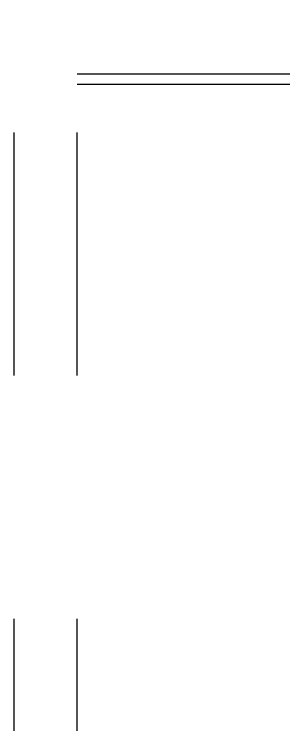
# Model space of a CAD drawing. Header units: millimetres. Extents: x 17886 to 18265, y -8727 to -7321.
# Drawn here: x 17970.755 to 17971.309, y -7872.944 to -7871.482 of the extents above; entities that cross this region are included whole.
import ezdxf

# ---------------------------------------------------------------- set-up
doc = ezdxf.new("R2010")
doc.units = ezdxf.units.MM
doc.linetypes.add('CENTER', pattern=[2, 1.25, -0.25, 0.25, -0.25])
doc.linetypes.add('EPL_DASH', pattern=[1, 0.5, -0.5])
for name, color, linetype in [('2706792_BM04DXF_CONTINUOUS_LINE', 7, 'Continuous'), ('3884027_DKREDXF_CONTINUOUS_LINE', 7, 'Continuous'), ('DEFAULT_1', 7, 'CENTER')]:
    doc.layers.add(name, color=color, linetype=linetype)

msp = doc.modelspace()

# ---------------------------------------------------------------- linework, layer by layer
at = {"layer": '2706792_BM04DXF_CONTINUOUS_LINE', "color": 7, "linetype": 'EPL_DASH'}
msp.add_line((17970.8847, -7873.2258), (17970.8847, -7871.03146), dxfattribs=at)
at = {"layer": '3884027_DKREDXF_CONTINUOUS_LINE', "color": 6, "linetype": 'EPL_DASH'}
for p, q in [((17970.8847, -7871.60517), (17971.86388, -7871.60517)), ((17970.8847, -7871.62639), (17971.87254, -7871.62639)), ((17971.87254, -7872.83153), (17970.8847, -7872.83153)), ((17971.86388, -7872.85275), (17970.8847, -7872.85275))]:
    msp.add_line(p, q, dxfattribs=at)
at = {"layer": 'DEFAULT_1', "color": 2, "linetype": 'EPL_DASH'}
msp.add_line((17970.7552, -7873.2258), (17970.7552, -7871.03146), dxfattribs=at)

doc.saveas('drawing.dxf')
